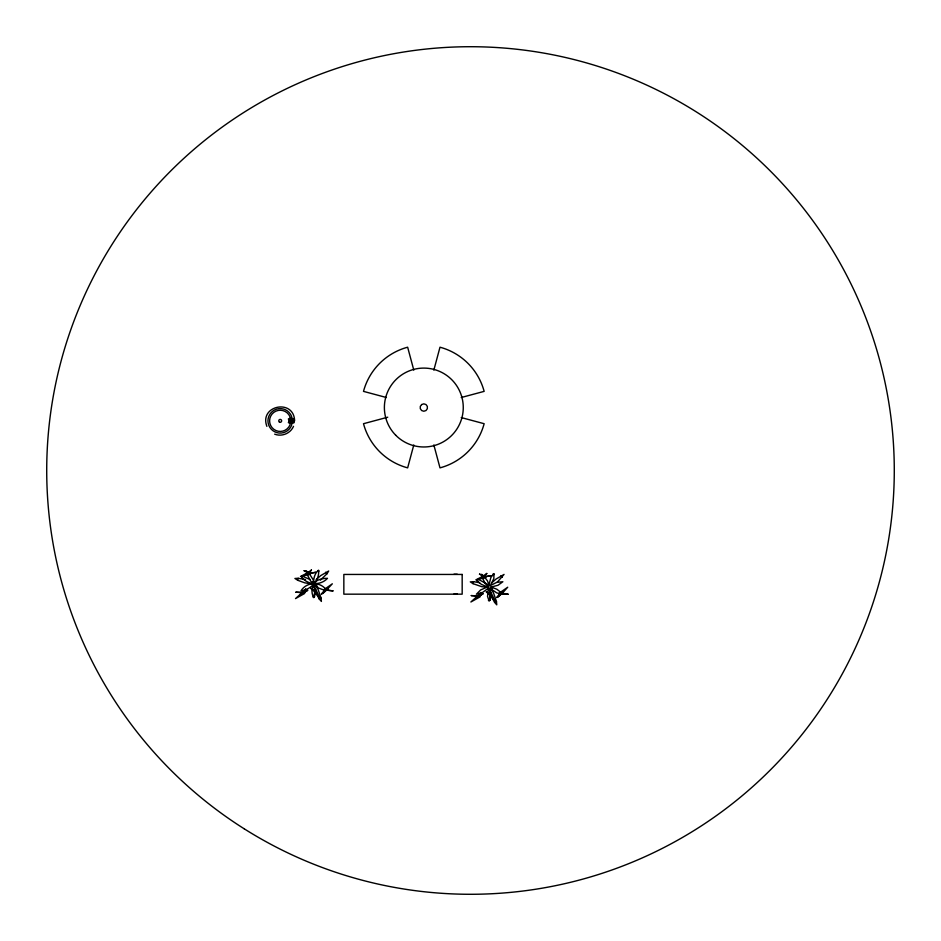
<?xml version="1.0" encoding="UTF-8"?>
<svg xmlns="http://www.w3.org/2000/svg" width="941" height="941" viewBox="0 0 941 941"><rect width="100%" height="100%" fill="white"/><g stroke="black" fill="none" stroke-linecap="round" stroke-linejoin="round"><path stroke-width="1.41" d="M488.944 585.079L490.861 577.48L493.954 573.622L493.849 578.562L490.355 585.573L496.883 582.291L502.859 581.75L498.001 585.267L490.849 587.102M315.423 591.395L313.741 597.641C311.012 593.23 311.542 586.596 314.529 582.244M490.79 594.794L489.12 601.052L487.532 596.371L488.332 588.572M313.894 586.772C313 581.079 313.824 573.881 318.587 570.222C319.799 579.985 310.848 589.948 301.002 590.807C306.46 581.973 319.481 581.232 325.927 589.348L325.257 590.583L318.505 588.007L312.706 581.997M290.31 423.309L289.993 424.897A10.598 10.598 0 0 1 273.749 429.249A10.598 10.598 0 0 1 273.749 412.429A10.598 10.598 0 0 1 289.993 416.781L290.31 418.369M291.957 423.309L291.51 425.532A12.245 12.245 0 0 1 272.737 430.555A12.245 12.245 0 0 1 272.737 411.123A12.245 12.245 0 0 1 291.51 416.157L291.957 418.369M310.495 583.808L304.661 582.808L297.685 580.256L298.215 578.292L305.531 579.574M413.793 444.964L407.653 467.865A62.459 62.459 0 0 1 363.497 423.709L387.739 417.204M433.848 370.119L439.988 347.205A62.459 62.459 0 0 1 484.145 391.374L461.243 397.514M487.097 587.184L481.733 586.666L473.052 583.667L473.582 581.691L479.498 582.679M490.249 588.454L496.66 592.842L500.624 593.994L501.294 592.759L496.848 589.219L490.955 587.019M311.718 583.773L313.741 583.502C316.988 579.444 322.528 578.233 327.492 578.339C320.646 585.796 308.025 585.184 301.708 577.362L302.414 576.151L310.165 579.609M487.285 586.761L481.451 584.42L477.075 580.773L477.781 579.562L479.839 580.126L486.485 583.749M293.521 426.355C290.416 433.448 281.888 436.977 274.678 434.166M488.108 588.431L482.18 592.712L476.381 594.206L480.604 589.96L487.367 587.008M320.34 580.174L326.95 573.798L328.691 571.011L320.681 575.61L316.129 579.68M497.06 582.455L504.058 574.41L496.06 579.021L491.567 583.02M315.717 592.395L319.222 598.947L321.104 598.147L318.105 589.466L315.211 584.926M491.084 595.806L494.59 602.358L496.472 601.546L493.484 592.877L490.579 588.337M315.694 582.902L313.741 583.502L310.73 581.173L306.978 574.116M500.624 593.994L501.424 593.206M302.414 576.151L301.496 576.433L301.708 577.362M477.781 579.562L476.875 579.844L477.075 580.773M289.852 421.192L290.263 420.486M453.985 574.233L457.267 574.233M453.985 593.959L457.267 593.959M313.047 597.006L314.447 597.006M488.414 600.405L489.814 600.405M473.582 581.691L470.3 581.867L473.052 583.667M298.215 578.292L294.921 578.468L297.685 580.256M386.398 397.514L363.497 391.374A62.459 62.459 0 0 1 407.653 347.205L413.793 370.119M461.243 417.569L484.145 423.709A62.459 62.459 0 0 1 439.988 467.865L433.848 444.964M493.072 573.986L494.39 574.469M317.705 570.587L319.023 571.069M489.12 586.913L485.333 583.632L482.568 578.303M307.872 572.234L306.248 570.881L306.942 573.975M484.015 576.374L481.616 574.292L482.31 577.386M486.556 583.808L488.073 585.396M484.109 576.48L487.509 580.926L488.991 585.173M309.318 573.634L313.141 579.738L315.423 589.842M501 575.633L502.318 577.209M325.633 572.234L326.95 573.798M494.59 602.358L496.754 604.828L496.472 601.546M319.222 598.947L321.387 601.428L321.104 598.147M489.908 588.572L490.79 593.253M294.615 420.839C293.957 398.349 258.881 405.324 266.879 426.355M314.729 591.242L314.412 596.782L314.729 591.242M490.108 594.653L489.779 600.182L490.108 594.653M304.272 592.524L301.873 593.842L307.848 590.195L304.272 592.524M479.639 595.935L477.252 597.241L483.227 593.606L479.639 595.935M291.616 420.274L292.039 421.815L293.58 421.403L293.169 419.862L291.616 420.274M293.851 422.732L289.546 423.309L289.546 418.369L293.78 418.663L293.851 422.732M315.6 589.031L314.659 591.783L320.081 598.488L315.6 589.031M490.967 592.43L490.026 595.183L495.448 601.899L490.967 592.43M326.433 590.113L332.973 590.877L326.433 590.113L332.338 583.808L323.728 589.795L326.445 590.113M501.8 593.524L508.352 594.277L501.718 593.924L507.717 587.219L499.095 593.206L501.824 593.524M305.684 589.125L302.802 593.277L300.261 594.241L305.684 589.125M481.063 592.524L478.169 596.688L475.628 597.641L481.063 592.524M309.954 580.232L309.954 580.232M313.035 584.361L313.141 584.984L313.035 584.361M485.333 583.632L485.333 583.632M488.403 587.76L488.508 588.396L488.403 587.76M311.412 570.058L308.966 573.492L306.401 573.692L311.412 570.058M486.779 573.457L484.333 576.892L481.768 577.104L486.779 573.457M312.93 583.549L312.318 584.396L312.93 583.549M488.308 586.949L487.697 587.796L488.308 586.949M421.65 404.548L420.298 406.394L420.298 408.676L421.65 410.535L423.815 411.241L425.991 410.535L427.332 408.676L427.332 406.394L425.991 404.548L423.815 403.842L421.65 404.548M325.668 589.901L322.704 593.595L328.115 588.725L325.668 589.901M501.035 593.312L498.083 596.994L503.482 592.124L501.035 593.312M324.233 590.725L321.399 594.159L326.445 589.125L324.233 590.725M499.6 594.124L496.766 597.57L501.812 592.536L499.6 594.124M301.932 592.771L295.509 598.594L304.672 593.465L301.932 592.771M477.299 596.182L470.888 601.993L480.039 596.876L477.299 596.182M307.93 572.693L300.485 576.457L310.436 574.175L307.93 572.693M483.298 576.092L475.852 579.856L485.803 577.574L483.298 576.092M310.401 573.163L307.695 573.716L315.953 572.269L310.401 573.163M485.768 576.562L483.062 577.115L491.32 575.68L485.768 576.562M289.804 418.992L288.334 418.992A2.176 1.353 -90 0 1 288.334 422.685L289.804 422.685A2.176 2.176 0 0 0 289.804 418.992M462.172 574.445L343.841 574.445L343.841 594.171L462.172 594.171L462.172 574.445M477.275 595.947L471.288 595.594L477.275 595.947M301.896 592.536L295.909 592.195L301.896 592.536M484.05 576.127L479.51 574.139L484.05 576.127M308.683 572.716L304.131 570.728L308.683 572.716M491.978 588.819L491.026 588.207L491.978 588.819M316.611 585.408L315.658 584.796L316.611 585.408M490.743 594.159L486.168 591.771L491.567 596.7L490.743 594.159M315.376 590.748L310.801 588.36L316.188 593.3L315.376 590.748M491.12 595.253L488.65 588.113L491.12 595.253M315.753 591.854L313.282 584.702L315.753 591.854M244.272 828.845A423.779 423.779 0 0 0 893.95 487.25A423.779 423.779 0 0 0 273.278 95.406A423.779 423.779 0 0 0 244.272 828.845M279.477 422.097A1.447 1.447 0 0 0 281.641 420.839A1.447 1.447 0 0 0 279.477 419.592A1.447 1.447 0 0 0 279.477 422.097M395.596 435.095A39.451 39.451 0 0 0 461.796 418.204A39.451 39.451 0 0 0 414.064 369.319A39.451 39.451 0 0 0 395.596 435.095"/></g></svg>
